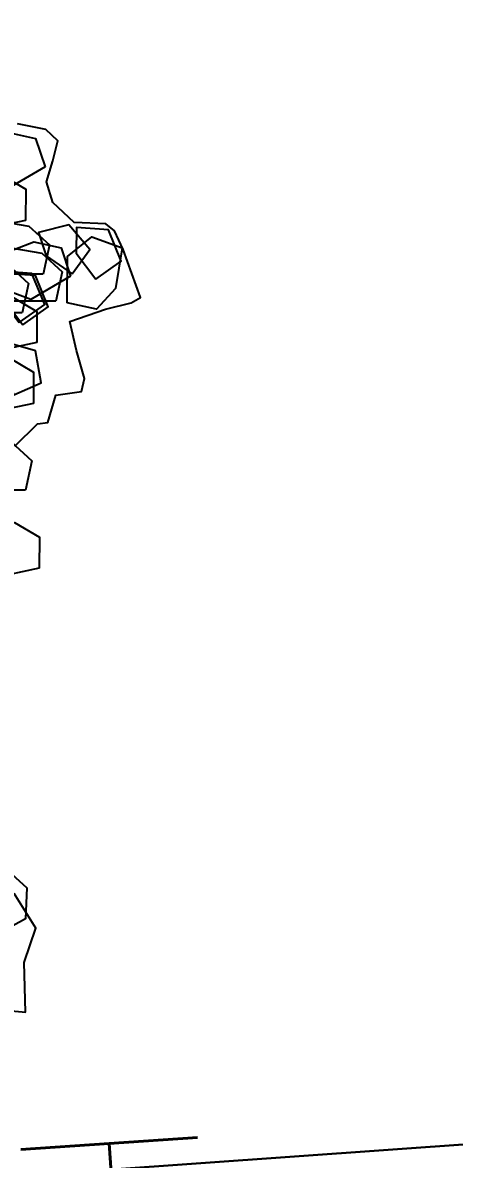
# Model space of a CAD drawing. Header units: metres. Extents: x 1851758 to 1852050, y 5187822 to 5188223.
# Drawn here: x 1851977.084 to 1851977.669, y 5187886.238 to 5187887.777 of the extents above; entities that cross this region are included whole.
import ezdxf
from ezdxf.enums import TextEntityAlignment as Align

# ---------------------------------------------------------------- set-up
doc = ezdxf.new("R2010")
doc.units = ezdxf.units.M
doc.header["$LTSCALE"] = 2.5
doc.linetypes.add('L5', pattern=[1.15, 0.8, -0.175, 0, -0.175])
for name, color, linetype, lineweight in [('PAR', 11, 'L5', 30), ('PRO_PAR_SURF', 157, 'CONTINUOUS', 20), ('PTT', 3, 'CONTINUOUS', 5), ('PTT_TXT', 3, 'CONTINUOUS', 5)]:
    doc.layers.add(name, color=color, linetype=linetype, lineweight=lineweight)
doc.layers.add('PRO_PAR_CONT_DA', color=40, linetype='CONTINUOUS', plot=False)
doc.layers.add('PRO_VOI_VEG', color=81, linetype='CONTINUOUS')
doc.styles.add('SIMPLEX', font='SIMPLEX.SHX', dxfattribs={"oblique": 27})

# ---------------------------------------------------------------- blocks, each defined once
blk = doc.blocks.new('*U33')
at = {"layer": 'PTT_TXT', "style": 'SIMPLEX'}
blk.add_attdef('PTT_TXT', text='', height=0.4, rotation=90, dxfattribs=at).set_placement((-0.5957, 0.5959), align=Align.MIDDLE)
blk = doc.blocks.new('arbuste fleurs rouges')
at = {"layer": 'PRO_VOI_VEG', "color": 27}
for points in [[(-0.7412, -1.4153), (-0.6125, -1.3735), (-0.5153, -1.3771), (-0.4414, -1.2943)], [(0.7201, -0.9501), (0.7958, -0.9923), (0.8066, -1.0179), (0.8842, -1.0179), (0.9137, -1.0808), (0.9499, -1.0793), (1.0157, -1.0366), (1.0858, -0.9972), (1.1461, -1.0804), (1.1823, -1.1417), (1.2031, -1.1622), (1.3146, -1.0794), (1.3559, -1.0427), (1.3674, -1.0152), (1.3467, -0.9316), (1.3823, -0.8605), (1.4304, -0.8285), (1.49, -0.8285), (1.5462, -0.8262), (1.5657, -0.7861), (1.5588, -0.7081)], [(-0.7608, -1.3174), (-0.7409, -1.4165)]]:
    blk.add_lwpolyline(points, dxfattribs=at)
at = {"layer": 'PRO_VOI_VEG', "color": 12}
for points in [[(1.3146, -0.8039), (1.2529, -0.6899), (1.2861, -0.6091), (1.3764, -0.5949), (1.4144, -0.7041), (1.3954, -0.7802)], [(1.0061, -0.9274), (0.9443, -0.8133), (0.9776, -0.7326), (1.0678, -0.7183), (1.1058, -0.8276), (1.0868, -0.9036)], [(1.2163, -1.0317), (1.2827, -1.084), (1.354, -1.0269), (1.335, -0.9414), (1.2685, -0.9604)]]:
    blk.add_lwpolyline(points, close=True, dxfattribs=at)
at = {"layer": 'PRO_VOI_VEG', "color": 24}
for points in [[(1.4682, -0.8131), (1.3768, -0.7275), (1.3826, -0.6434), (1.4609, -0.6028), (1.5291, -0.6913), (1.5349, -0.7667)], [(1.0716, -0.866), (1.0364, -0.7459), (1.0841, -0.6764), (1.1721, -0.6812), (1.1859, -0.792), (1.1526, -0.8599)], [(1.1881, -0.891), (1.1529, -0.7709), (1.2006, -0.7013), (1.2886, -0.7061), (1.3024, -0.8169), (1.2691, -0.8849)], [(1.128, -0.9452), (1.0928, -0.8251), (1.1405, -0.7555), (1.2286, -0.7603), (1.2423, -0.8712), (1.209, -0.9391)], [(1.2045, -0.9639), (1.1131, -0.8783), (1.1189, -0.7942), (1.1971, -0.7536), (1.2653, -0.842), (1.2711, -0.9175)], [(0.6139, -1.0119), (0.5787, -0.8917), (0.6264, -0.8222), (0.7144, -0.827), (0.7282, -0.9378), (0.6949, -1.0058)], [(1.212, -0.9659), (1.2888, -0.9934), (1.3367, -0.9195), (1.2932, -0.8469), (1.2381, -0.8847)], [(1.1331, -0.9758), (1.2532, -0.9406), (1.3228, -0.9883), (1.318, -1.0763), (1.2071, -1.0901), (1.1392, -1.0568)], [(-0.3634, -1.2094), (-0.4167, -1.3227), (-0.4985, -1.3431), (-0.5612, -1.2811), (-0.4981, -1.189), (-0.4281, -1.1602)]]:
    blk.add_lwpolyline(points, close=True, dxfattribs=at)
at = {"layer": 'PRO_VOI_VEG'}
for points in [[(0.8455, -0.966), (0.7838, -0.852), (0.817, -0.7712), (0.9073, -0.7569), (0.9453, -0.8662), (0.9263, -0.9422)], [(1.0409, -0.8774), (1.1074, -0.9296), (1.1787, -0.8726), (1.1597, -0.7871), (1.0932, -0.8061)], [(1.044, -0.8662), (1.1105, -0.9185), (1.1817, -0.8614), (1.1627, -0.7759), (1.0962, -0.7949)], [(0.4223, -1.1081), (0.3605, -0.9941), (0.3938, -0.9133), (0.484, -0.899), (0.522, -1.0083), (0.503, -1.0843)]]:
    blk.add_lwpolyline(points, close=True, dxfattribs=at)
at = {"layer": 'PRO_VOI_VEG', "color": 27}
blk.add_lwpolyline([(0.8526, -0.9077), (0.9052, -0.9701), (0.9837, -0.9302), (0.9825, -0.8456), (0.9159, -0.8506)], close=True, dxfattribs=at)

msp = doc.modelspace()

# ---------------------------------------------------------------- linework, layer by layer
at = {"layer": 'PAR', "flags": 128}
msp.add_lwpolyline([(1851757.77, 5187868.487), (1851833.6918, 5187875.6402), (1851863.5824, 5187878.1707), (1851981.4866, 5187886.528), (1851987.4718, 5187886.9522), (1852004.3774, 5187888.6518), (1852028.9496, 5187890.8198)], dxfattribs=at)
at = {"layer": 'PRO_PAR_CONT_DA', "flags": 128}
msp.add_lwpolyline([(1851863.5824, 5187878.1707), (1851981.4866, 5187886.528), (1851981.3715, 5187888.4018), (1851863.4796, 5187879.0507)], close=True, dxfattribs=at)
at = {"layer": 'PRO_PAR_SURF', "flags": 128}
for points in [[(1851977.7933, 5187946.6346), (1851981.4866, 5187886.528), (1851863.5824, 5187878.1707), (1851856.5917, 5187937.9836), (1851927.7207, 5187943.0606)], [(1851979.4592, 5187919.5236), (1851978.1813, 5187918.0657), (1851896.9596, 5187912.2309), (1851896.7804, 5187914.7245), (1851884.8113, 5187913.8647), (1851885.6711, 5187901.8955), (1851897.6403, 5187902.7554), (1851899.2249, 5187880.6971), (1851981.4866, 5187886.528)]]:
    msp.add_lwpolyline(points, close=True, dxfattribs=at)

# ---------------------------------------------------------------- block references
at = {"layer": 'PRO_VOI_VEG', "xscale": 0.5, "yscale": 0.5, "rotation": 73.42673142394756}
msp.add_blockref('arbuste fleurs rouges', (1851976.5148, 5187886.9942), dxfattribs=at)
at = {"layer": 'PTT', "rotation": 273.9572214388179}
msp.add_blockref('*U33', (1851976.661, 5187885.4245), dxfattribs=at).add_auto_attribs({'PTT_TXT': 'T'})

doc.saveas('drawing.dxf')
